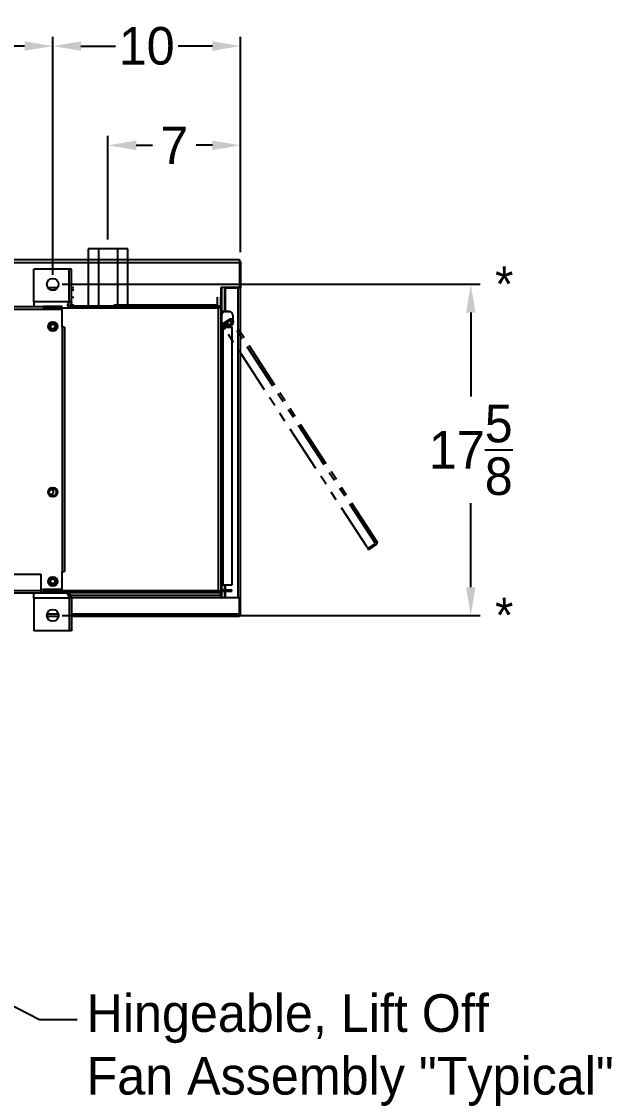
# Model space of a CAD drawing. Header units: inches. Extents: x 547 to 857, y -2 to 194.
# Drawn here: x 687.9 to 719.3, y 95.6 to 152.5 of the extents above; entities that cross this region are included whole.
import ezdxf
from ezdxf import colors
from ezdxf.entities.mleader import LeaderData, LeaderLine
from ezdxf.enums import TextEntityAlignment as Align
from ezdxf.math import Vec2, Vec3

# ---------------------------------------------------------------- set-up
doc = ezdxf.new("R2010")
doc.units = ezdxf.units.IN
doc.header["$MEASUREMENT"] = 0
doc.header["$PDSIZE"] = -1
doc.linetypes.add('PHANTOM', pattern=[0.5, 0.25, -0.05, 0.05, -0.05, 0.05, -0.05])
for name, color, linetype in [('0 Unit', 7, 'Continuous'), ('Hingeable', 7, 'PHANTOM'), ('RH01NO', 7, 'Continuous')]:
    doc.layers.add(name, color=color, linetype=linetype)
doc.dimstyles.new('RAE Solutions', dxfattribs={"dimtxt": 2, "dimasz": 1.5, "dimexe": 0.5, "dimexo": 0.5, "dimgap": 0.5, "dimtad": 0, "dimtih": 1, "dimtoh": 1, "dimdec": 3, "dimrnd": 0.125, "dimzin": 1, "dimdsep": 46, "dimlunit": 5, "dimtxsty": 'Standard', "dimcen": 0.09, "dimadec": 0, "dimazin": 0, "dimtfac": 1, "dimtdec": 3, "dimtofl": 0, "dimtmove": 0, "dimatfit": 3, "dimfxl": 1, "dimtolj": 1, "dimtzin": 1, "dimarcsym": 0})

# ---------------------------------------------------------------- blocks, each defined once
blk = doc.blocks.new('*D204')
at = {"layer": 'Defpoints', "color": 0}
for p in [(699.598, 145.923), (692.54, 140.412), (699.598, 139.748)]:
    blk.add_point(p, dxfattribs=at)
at = {"layer": 'RH01NO', "color": 0, "lineweight": -2}
for p, q in [((692.54, 140.912), (692.54, 146.423)), ((699.598, 140.248), (699.598, 146.423)), ((694.04, 145.923), (694.902, 145.923)), ((698.098, 145.923), (697.235, 145.923))]:
    blk.add_line(p, q, dxfattribs=at)
at = {"layer": 'RH01NO', "color": 0}
for points in [[(694.04, 146.173), (694.04, 145.673), (692.54, 145.923)], [(698.098, 146.173), (698.098, 145.673), (699.598, 145.923)]]:
    blk.add_solid(points, dxfattribs=at)
at = {"layer": 'RH01NO', "color": 0, "insert": (696.069, 145.923), "char_height": 2, "attachment_point": 5}
blk.add_mtext('\\A1;7', dxfattribs=at)
blk = doc.blocks.new('*D197')
at = {"color": 0, "lineweight": -2}
for p, q in [((689.602, 139.029), (689.602, 151.703)), ((699.598, 140.248), (699.598, 151.703)), ((691.102, 151.203), (692.933, 151.203)), ((698.098, 151.203), (696.266, 151.203))]:
    blk.add_line(p, q, dxfattribs=at)
at = {"color": 0}
for points in [[(691.102, 151.453), (691.102, 150.953), (689.602, 151.203)], [(698.098, 151.453), (698.098, 150.953), (699.598, 151.203)]]:
    blk.add_solid(points, dxfattribs=at)
at = {"layer": 'Defpoints', "color": 0}
for p in [(699.598, 151.203), (699.598, 139.748), (689.602, 138.529)]:
    blk.add_point(p, dxfattribs=at)
at = {"color": 0, "insert": (694.6, 151.203), "char_height": 2, "attachment_point": 5}
blk.add_mtext('\\A1;10', dxfattribs=at)
blk = doc.blocks.new('*D198')
at = {"color": 0, "linetype": 'Continuous', "lineweight": -2}
for p, q in [((690.102, 138.529), (712.347, 138.529)), ((711.847, 137.029), (711.847, 132.556)), ((711.847, 122.417), (711.847, 126.889)), ((690.102, 120.917), (712.347, 120.917))]:
    blk.add_line(p, q, dxfattribs=at)
at = {"color": 0, "linetype": 'Continuous'}
for points in [[(711.597, 137.029), (712.097, 137.029), (711.847, 138.529)], [(711.597, 122.417), (712.097, 122.417), (711.847, 120.917)]]:
    blk.add_solid(points, dxfattribs=at)
at = {"layer": 'Defpoints', "color": 0, "linetype": 'Continuous'}
for p in [(689.602, 138.529), (689.602, 120.917), (711.847, 120.917)]:
    blk.add_point(p, dxfattribs=at)
at = {"color": 0, "linetype": 'Continuous', "lineweight": 25, "insert": (711.847, 129.723), "char_height": 2, "attachment_point": 5}
blk.add_mtext('\\A1;17{\\H1x;\\S5/8;}', dxfattribs=at)
blk = doc.blocks.new('*D208')
at = {"layer": '0 Unit', "color": 0, "lineweight": -2}
for p, q in [((659.665, 139.029), (659.665, 151.703)), ((689.602, 139.029), (689.602, 151.703)), ((661.165, 151.203), (672.633, 151.203)), ((688.102, 151.203), (676.633, 151.203))]:
    blk.add_line(p, q, dxfattribs=at)
at = {"layer": '0 Unit', "color": 0}
for points in [[(661.165, 151.453), (661.165, 150.953), (659.665, 151.203)], [(688.102, 151.453), (688.102, 150.953), (689.602, 151.203)]]:
    blk.add_solid(points, dxfattribs=at)
at = {"layer": 'Defpoints', "color": 0}
for p in [(689.602, 151.203), (659.665, 138.529), (689.602, 138.529)]:
    blk.add_point(p, dxfattribs=at)
at = {"layer": '0 Unit', "color": 0, "insert": (674.633, 151.203), "char_height": 2, "attachment_point": 5}
blk.add_mtext('\\A1;30', dxfattribs=at)

msp = doc.modelspace()

# ---------------------------------------------------------------- linework, layer by layer
at = {"linetype": 'Continuous', "lineweight": 25}
for p, q in [((627.4765, 139.853), (690.7275, 139.853)), ((627.4765, 139.696), (690.7275, 139.696)), ((692.8525, 139.853), (699.5475, 139.853)), ((692.8525, 139.853), (699.5475, 139.853)), ((692.8525, 139.853), (699.5475, 139.853)), ((692.8525, 139.696), (699.5475, 139.696)), ((692.8525, 139.696), (699.5475, 139.696)), ((692.8525, 139.696), (699.5475, 139.696)), ((699.5475, 139.853), (699.5475, 139.696)), ((699.5475, 139.853), (699.5475, 139.696)), ((699.5475, 139.853), (699.5475, 139.696)), ((699.5975, 139.7478), (699.5475, 139.7478)), ((699.5975, 139.7478), (699.5475, 139.7478)), ((699.5975, 139.7478), (699.5475, 139.7478)), ((699.5475, 139.696), (699.5475, 138.3555)), ((699.5475, 139.696), (699.5475, 138.3555)), ((699.5475, 139.696), (699.5475, 138.3555)), ((699.5975, 139.7478), (699.5975, 138.3415)), ((699.5975, 139.7478), (699.5975, 138.3415)), ((699.5975, 139.7478), (699.5975, 138.3415)), ((688.602, 137.6055), (688.602, 139.3415)), ((690.465, 139.3415), (688.602, 139.3415)), ((688.602, 137.6055), (688.602, 139.3415)), ((690.465, 139.3415), (688.602, 139.3415)), ((688.602, 137.6055), (688.602, 139.3415)), ((690.465, 139.3415), (688.602, 139.3415)), ((690.465, 137.6055), (690.465, 139.3415)), ((690.465, 137.6055), (690.465, 139.3415)), ((690.465, 137.6055), (690.465, 139.3415)), ((690.602, 139.3415), (690.472, 139.3415)), ((690.472, 137.6055), (690.472, 139.3415)), ((690.602, 139.3415), (690.472, 139.3415)), ((690.472, 137.6055), (690.472, 139.3415)), ((690.602, 139.3415), (690.472, 139.3415)), ((690.472, 137.6055), (690.472, 139.3415)), ((690.602, 137.6055), (690.602, 139.3415)), ((690.602, 137.6055), (690.602, 139.3415)), ((690.602, 137.6055), (690.602, 139.3415)), ((689.3421, 138.3555), (689.862, 138.3555)), ((689.3421, 138.3555), (689.862, 138.3555)), ((689.3421, 138.3555), (689.862, 138.3555)), ((690.465, 138.3555), (690.472, 138.3555)), ((690.465, 138.3555), (690.472, 138.3555)), ((690.465, 138.3555), (690.472, 138.3555)), ((690.602, 138.3555), (690.7275, 138.3555)), ((690.602, 138.3555), (690.7275, 138.3555)), ((690.602, 138.3555), (690.7275, 138.3555)), ((699.5475, 138.3555), (698.5475, 138.3555)), ((698.5475, 138.3555), (698.5475, 138.2445)), ((699.5475, 138.3555), (698.5475, 138.3555)), ((698.5475, 138.3555), (698.5475, 138.2445)), ((699.5475, 138.3555), (698.5475, 138.3555)), ((698.5475, 138.3555), (698.5475, 138.2445)), ((698.6069, 137.081), (698.6069, 138.3555)), ((698.6069, 137.081), (698.6069, 138.3555)), ((698.6069, 137.081), (698.6069, 138.3555)), ((698.7399, 138.3555), (698.7399, 137.081)), ((698.7399, 138.3555), (698.7399, 137.081)), ((698.7399, 138.3555), (698.7399, 137.081)), ((698.785, 137.081), (698.785, 138.3415)), ((698.785, 138.3415), (699.4645, 138.3415)), ((698.785, 137.081), (698.785, 138.3415)), ((698.785, 138.3415), (699.4645, 138.3415)), ((698.785, 137.081), (698.785, 138.3415)), ((698.785, 138.3415), (699.4645, 138.3415)), ((699.3569, 138.3555), (699.3569, 138.3415)), ((699.3569, 138.3555), (699.3569, 138.3415)), ((699.3569, 138.3555), (699.3569, 138.3415)), ((699.4645, 121.8728), (699.4645, 138.3415)), ((699.5975, 138.3415), (699.4645, 138.3415)), ((699.4645, 121.8728), (699.4645, 138.3415)), ((699.5975, 138.3415), (699.4645, 138.3415)), ((699.4645, 121.8728), (699.4645, 138.3415)), ((699.5975, 138.3415), (699.4645, 138.3415)), ((699.4899, 138.3555), (699.4899, 138.3415)), ((699.4899, 138.3555), (699.4899, 138.3415)), ((699.4899, 138.3555), (699.4899, 138.3415)), ((699.4975, 138.3415), (699.4975, 138.3555)), ((699.4975, 138.3415), (699.4975, 138.3555)), ((699.4975, 138.3415), (699.4975, 138.3555)), ((699.5475, 138.3415), (699.5475, 138.3555)), ((699.5475, 138.3415), (699.5475, 138.3555)), ((699.5475, 138.3415), (699.5475, 138.3555)), ((699.5975, 121.8728), (699.5975, 138.3415)), ((699.5975, 121.8728), (699.5975, 138.3415)), ((699.5975, 121.8728), (699.5975, 138.3415)), ((689.4727, 138.2445), (689.7314, 138.2445)), ((689.4727, 138.2445), (689.7314, 138.2445)), ((689.4727, 138.2445), (689.7314, 138.2445)), ((690.465, 138.2445), (690.472, 138.2445)), ((690.465, 138.2445), (690.472, 138.2445)), ((690.465, 138.2445), (690.472, 138.2445)), ((690.465, 137.8486), (690.472, 137.8486)), ((690.465, 137.8486), (690.472, 137.8486)), ((690.465, 137.8486), (690.472, 137.8486)), ((690.602, 138.2445), (690.7275, 138.2445)), ((690.602, 138.2445), (690.7275, 138.2445)), ((690.602, 138.2445), (690.7275, 138.2445)), ((690.602, 137.8486), (690.7275, 137.8486)), ((690.602, 137.8486), (690.7275, 137.8486)), ((690.602, 137.8486), (690.7275, 137.8486)), ((698.365, 137.412), (698.365, 137.8486)), ((698.365, 137.412), (698.365, 137.8486)), ((698.365, 137.412), (698.365, 137.8486)), ((698.5239, 137.8486), (698.5239, 137.3282)), ((698.5239, 137.8486), (698.5239, 137.3282)), ((698.5239, 137.8486), (698.5239, 137.3282)), ((698.5475, 138.2445), (698.5475, 137.8486)), ((698.5475, 138.2445), (698.5475, 137.8486)), ((698.5475, 138.2445), (698.5475, 137.8486)), ((629.102, 137.3415), (689.102, 137.3415)), ((629.102, 137.2085), (689.102, 137.2085)), ((690.465, 137.6055), (688.602, 137.6055)), ((688.602, 137.6055), (688.602, 137.3415)), ((690.465, 137.6055), (688.602, 137.6055)), ((688.602, 137.6055), (688.602, 137.3415)), ((690.465, 137.6055), (688.602, 137.6055)), ((688.602, 137.6055), (688.602, 137.3415)), ((690.092, 137.3415), (689.102, 137.3415)), ((689.102, 137.3415), (689.102, 137.2085)), ((690.092, 137.3415), (689.102, 137.3415)), ((689.102, 137.3415), (689.102, 137.2085)), ((690.092, 137.3415), (689.102, 137.3415)), ((689.102, 137.3415), (689.102, 137.2085)), ((689.102, 137.2085), (690.092, 137.2085)), ((689.102, 137.2085), (690.092, 137.2085)), ((689.102, 137.2085), (690.092, 137.2085)), ((689.248, 137.279), (689.248, 137.329)), ((690.092, 137.329), (689.248, 137.329)), ((689.248, 137.279), (689.248, 137.329)), ((690.092, 137.329), (689.248, 137.329)), ((689.248, 137.279), (689.248, 137.329)), ((690.092, 137.329), (689.248, 137.329)), ((689.248, 137.279), (689.248, 137.216)), ((689.248, 137.279), (690.092, 137.279)), ((689.248, 137.279), (689.248, 137.216)), ((689.248, 137.279), (690.092, 137.279)), ((689.248, 137.279), (689.248, 137.216)), ((689.248, 137.279), (690.092, 137.279)), ((689.248, 137.216), (690.092, 137.216)), ((689.248, 137.216), (690.092, 137.216)), ((689.248, 137.216), (690.092, 137.216)), ((689.248, 137.2089), (690.092, 137.2089)), ((689.248, 137.2089), (689.248, 137.2085)), ((689.248, 137.2089), (690.092, 137.2089)), ((689.248, 137.2089), (689.248, 137.2085)), ((689.248, 137.2089), (690.092, 137.2089)), ((689.248, 137.2089), (689.248, 137.2085)), ((690.092, 137.2523), (690.092, 137.3787)), ((690.092, 137.2523), (690.092, 137.3787)), ((690.092, 137.2523), (690.092, 137.3787)), ((698.415, 137.2523), (690.092, 137.2523)), ((690.092, 137.2523), (690.092, 136.2523)), ((698.415, 137.2523), (690.092, 137.2523)), ((690.092, 137.2523), (690.092, 136.2523)), ((698.415, 137.2523), (690.092, 137.2523)), ((690.092, 137.2523), (690.092, 136.2523)), ((690.3829, 137.3853), (698.491, 137.3853)), ((690.3829, 137.3853), (698.491, 137.3853)), ((690.3829, 137.3853), (698.491, 137.3853)), ((690.602, 137.6055), (690.472, 137.6055)), ((690.602, 137.6055), (690.472, 137.6055)), ((690.602, 137.6055), (690.472, 137.6055)), ((690.7275, 137.412), (690.5136, 137.412)), ((690.7275, 137.412), (690.5136, 137.412)), ((690.7275, 137.412), (690.5136, 137.412)), ((698.365, 137.412), (692.8525, 137.412)), ((698.365, 137.412), (692.8525, 137.412)), ((698.365, 137.412), (692.8525, 137.412)), ((698.365, 137.3853), (698.365, 137.412)), ((698.365, 137.3853), (698.365, 137.412)), ((698.365, 137.3853), (698.365, 137.412)), ((698.415, 122.2433), (698.415, 137.2523)), ((698.415, 122.2433), (698.415, 137.2523)), ((698.415, 122.2433), (698.415, 137.2523)), ((698.491, 137.3853), (698.491, 137.3353)), ((698.491, 137.3853), (698.491, 137.3353)), ((698.491, 137.3853), (698.491, 137.3353)), ((698.548, 137.3282), (698.498, 137.3282)), ((698.548, 137.3282), (698.498, 137.3282)), ((698.548, 137.3282), (698.498, 137.3282)), ((698.548, 137.3282), (698.548, 122.1673)), ((698.548, 137.3282), (698.548, 122.1673)), ((698.548, 137.3282), (698.548, 122.1673)), ((698.998, 137.081), (698.548, 137.081)), ((698.998, 137.081), (698.548, 137.081)), ((698.998, 137.081), (698.548, 137.081)), ((698.592, 136.393), (698.592, 136.893)), ((698.592, 136.393), (698.592, 136.893)), ((698.592, 136.393), (698.592, 136.893)), ((698.7795, 137.0805), (698.9985, 137.0805)), ((698.7795, 137.0805), (698.9985, 137.0805)), ((698.7795, 137.0805), (698.9985, 137.0805)), ((698.998, 137.081), (699.0232, 137.0793)), ((698.998, 137.081), (699.0232, 137.0793)), ((698.998, 137.081), (699.0232, 137.0793)), ((699.186, 136.893), (699.186, 136.393)), ((699.186, 136.893), (699.186, 136.393)), ((699.186, 136.893), (699.186, 136.393)), ((690.225, 136.2523), (690.092, 136.2523)), ((690.225, 136.2523), (690.092, 136.2523)), ((690.225, 136.2523), (690.092, 136.2523)), ((690.102, 136.2523), (690.102, 123.2433)), ((690.102, 136.2523), (690.102, 123.2433)), ((690.102, 136.2523), (690.102, 123.2433)), ((690.1025, 136.2523), (690.1025, 123.2433)), ((690.1025, 136.2523), (690.1025, 123.2433)), ((690.1025, 136.2523), (690.1025, 123.2433)), ((690.225, 136.2523), (690.225, 123.2433)), ((690.225, 136.2523), (690.225, 123.2433)), ((690.225, 136.2523), (690.225, 123.2433)), ((698.548, 136.487), (698.592, 136.487)), ((698.548, 136.487), (698.592, 136.487)), ((698.548, 136.487), (698.592, 136.487)), ((698.548, 136.482), (698.592, 136.482)), ((698.548, 136.482), (698.592, 136.482)), ((698.548, 136.482), (698.592, 136.482)), ((698.548, 136.247), (698.66, 136.247)), ((698.548, 136.247), (698.66, 136.247)), ((698.548, 136.247), (698.66, 136.247)), ((698.66, 136.393), (698.592, 136.393)), ((698.592, 136.388), (698.592, 136.393)), ((698.66, 136.393), (698.592, 136.393)), ((698.592, 136.388), (698.592, 136.393)), ((698.66, 136.393), (698.592, 136.393)), ((698.592, 136.388), (698.592, 136.393)), ((698.6222, 136.388), (698.592, 136.388)), ((698.6222, 136.388), (698.592, 136.388)), ((698.6222, 136.388), (698.592, 136.388)), ((698.6069, 136.383), (698.6069, 136.388)), ((698.6069, 136.383), (698.6069, 136.388)), ((698.6069, 136.383), (698.6069, 136.388)), ((698.6069, 136.247), (698.6069, 136.3108)), ((698.6069, 136.247), (698.6069, 136.3108)), ((698.6069, 136.247), (698.6069, 136.3108)), ((698.66, 136.393), (698.66, 136.33)), ((699.139, 136.393), (698.66, 136.393)), ((698.66, 136.393), (698.66, 136.33)), ((699.139, 136.393), (698.66, 136.393)), ((698.66, 136.393), (698.66, 136.33)), ((699.139, 136.393), (698.66, 136.393)), ((699.139, 136.33), (698.66, 136.33)), ((699.139, 136.33), (698.66, 136.33)), ((699.139, 136.33), (698.66, 136.33)), ((698.66, 136.247), (698.66, 122.518)), ((698.66, 136.247), (699.139, 136.247)), ((698.66, 136.247), (698.66, 122.518)), ((698.66, 136.247), (699.139, 136.247)), ((698.66, 136.247), (698.66, 122.518)), ((698.66, 136.247), (699.139, 136.247)), ((698.7399, 136.33), (698.7399, 136.247)), ((698.7399, 136.33), (698.7399, 136.247)), ((698.7399, 136.33), (698.7399, 136.247)), ((698.785, 136.247), (698.785, 136.33)), ((698.785, 136.247), (698.785, 136.33)), ((698.785, 136.247), (698.785, 136.33)), ((699.139, 136.33), (699.139, 136.393)), ((699.186, 136.393), (699.139, 136.393)), ((699.139, 136.33), (699.139, 136.393)), ((699.186, 136.393), (699.139, 136.393)), ((699.139, 136.33), (699.139, 136.393)), ((699.186, 136.393), (699.139, 136.393)), ((699.186, 136.388), (699.139, 136.388)), ((699.186, 136.388), (699.139, 136.388)), ((699.186, 136.388), (699.139, 136.388)), ((699.139, 136.247), (699.139, 122.518)), ((699.139, 136.247), (699.139, 122.518)), ((699.139, 136.247), (699.139, 122.518)), ((699.186, 136.393), (699.186, 136.388)), ((699.186, 136.393), (699.186, 136.388)), ((699.186, 136.393), (699.186, 136.388)), ((629.235, 123.104), (688.969, 123.104)), ((688.969, 123.104), (688.969, 122.237)), ((688.969, 123.104), (688.969, 122.237)), ((688.969, 123.104), (688.969, 122.237)), ((690.092, 123.2433), (690.092, 122.2433)), ((690.092, 123.2433), (690.225, 123.2433)), ((690.092, 123.2433), (690.092, 122.2433)), ((690.092, 123.2433), (690.225, 123.2433)), ((690.092, 123.2433), (690.092, 122.2433)), ((690.092, 123.2433), (690.225, 123.2433)), ((698.66, 122.518), (698.548, 122.518)), ((698.66, 122.518), (698.548, 122.518)), ((698.66, 122.518), (698.548, 122.518)), ((698.577, 122.518), (698.577, 122.268)), ((698.577, 122.518), (698.577, 122.268)), ((698.577, 122.518), (698.577, 122.268)), ((698.6069, 122.2872), (698.6069, 122.518)), ((698.6069, 122.2872), (698.6069, 122.518)), ((698.6069, 122.2872), (698.6069, 122.518)), ((699.139, 122.518), (698.66, 122.518)), ((699.139, 122.518), (698.66, 122.518)), ((699.139, 122.518), (698.66, 122.518)), ((698.7399, 122.518), (698.7399, 122.268)), ((698.7399, 122.518), (698.7399, 122.268)), ((698.7399, 122.518), (698.7399, 122.268)), ((698.785, 122.268), (698.785, 122.518)), ((698.785, 122.268), (698.785, 122.518)), ((698.785, 122.268), (698.785, 122.518)), ((629.235, 122.237), (688.969, 122.237)), ((688.969, 122.104), (629.235, 122.104)), ((688.5555, 122.104), (688.602, 122.0949)), ((688.5555, 122.104), (688.602, 122.0949)), ((688.5555, 122.104), (688.602, 122.0949)), ((688.602, 121.84), (688.602, 122.104)), ((688.602, 121.84), (688.602, 122.104)), ((688.602, 121.84), (688.602, 122.104)), ((688.602, 121.84), (688.602, 120.104)), ((690.465, 121.84), (688.602, 121.84)), ((688.602, 121.84), (688.602, 120.104)), ((690.465, 121.84), (688.602, 121.84)), ((688.602, 121.84), (688.602, 120.104)), ((690.465, 121.84), (688.602, 121.84)), ((688.969, 122.287), (689.102, 122.287)), ((688.969, 122.287), (689.102, 122.287)), ((688.969, 122.287), (689.102, 122.287)), ((688.969, 122.237), (688.969, 122.104)), ((688.969, 122.237), (688.969, 122.104)), ((688.969, 122.237), (688.969, 122.104)), ((688.969, 122.154), (689.102, 122.154)), ((688.969, 122.154), (689.102, 122.154)), ((688.969, 122.154), (689.102, 122.154)), ((690.338, 122.104), (688.969, 122.104)), ((690.338, 122.104), (688.969, 122.104)), ((690.338, 122.104), (688.969, 122.104)), ((690.092, 122.287), (689.102, 122.287)), ((689.102, 122.287), (689.102, 122.154)), ((690.092, 122.287), (689.102, 122.287)), ((689.102, 122.287), (689.102, 122.154)), ((690.092, 122.287), (689.102, 122.287)), ((689.102, 122.287), (689.102, 122.154)), ((689.248, 122.169), (689.102, 122.169)), ((689.248, 122.169), (689.102, 122.169)), ((689.248, 122.169), (689.102, 122.169)), ((689.248, 122.287), (689.248, 122.2866)), ((689.248, 122.287), (689.248, 122.2866)), ((689.248, 122.287), (689.248, 122.2866)), ((689.248, 122.2866), (690.092, 122.2866)), ((689.248, 122.2866), (690.092, 122.2866)), ((689.248, 122.2866), (690.092, 122.2866)), ((689.248, 122.2165), (689.248, 122.2795)), ((689.248, 122.2795), (690.092, 122.2795)), ((689.248, 122.2165), (689.248, 122.2795)), ((689.248, 122.2795), (690.092, 122.2795)), ((689.248, 122.2165), (689.248, 122.2795)), ((689.248, 122.2795), (690.092, 122.2795)), ((689.248, 122.2165), (689.248, 122.1665)), ((689.248, 122.2165), (690.092, 122.2165)), ((689.248, 122.2165), (689.248, 122.1665)), ((689.248, 122.2165), (690.092, 122.2165)), ((689.248, 122.2165), (689.248, 122.1665)), ((689.248, 122.2165), (690.092, 122.2165)), ((689.248, 122.1665), (690.092, 122.1665)), ((689.248, 122.1665), (690.092, 122.1665)), ((689.248, 122.1665), (690.092, 122.1665)), ((689.9555, 122.2866), (689.9555, 122.2795)), ((689.9555, 122.2866), (689.9555, 122.2795)), ((689.9555, 122.2866), (689.9555, 122.2795)), ((690.092, 122.2433), (698.415, 122.2433)), ((690.092, 122.1103), (690.092, 122.2433)), ((690.092, 122.2433), (698.415, 122.2433)), ((690.092, 122.1103), (690.092, 122.2433)), ((690.092, 122.2433), (698.415, 122.2433)), ((690.092, 122.1103), (690.092, 122.2433)), ((698.491, 122.1103), (690.092, 122.1103)), ((698.491, 122.1103), (690.092, 122.1103)), ((698.491, 122.1103), (690.092, 122.1103)), ((690.4712, 121.846), (690.4631, 121.846)), ((690.4712, 121.846), (690.4631, 121.846)), ((690.4712, 121.846), (690.4631, 121.846)), ((690.465, 121.84), (690.465, 120.104)), ((690.465, 121.84), (690.465, 120.104)), ((690.465, 121.84), (690.465, 120.104)), ((690.602, 121.84), (690.472, 121.84)), ((690.472, 121.84), (690.472, 120.104)), ((690.602, 121.84), (690.472, 121.84)), ((690.472, 121.84), (690.472, 120.104)), ((690.602, 121.84), (690.472, 121.84)), ((690.472, 121.84), (690.472, 120.104)), ((698.5475, 121.979), (690.5599, 121.979)), ((698.5475, 121.979), (690.5599, 121.979)), ((698.5475, 121.979), (690.5599, 121.979)), ((698.5475, 121.846), (690.6011, 121.846)), ((698.5475, 121.846), (690.6011, 121.846)), ((698.5475, 121.846), (690.6011, 121.846)), ((690.602, 121.84), (690.602, 120.104)), ((690.602, 121.84), (690.602, 120.104)), ((690.602, 121.84), (690.602, 120.104)), ((698.491, 122.1103), (698.491, 122.1603)), ((698.491, 122.1103), (698.491, 122.1603)), ((698.491, 122.1103), (698.491, 122.1603)), ((698.548, 122.1673), (698.498, 122.1673)), ((698.548, 122.1673), (698.498, 122.1673)), ((698.548, 122.1673), (698.498, 122.1673)), ((698.5239, 122.1673), (698.5239, 121.979)), ((698.5239, 122.1673), (698.5239, 121.979)), ((698.5239, 122.1673), (698.5239, 121.979)), ((698.5475, 121.979), (698.5475, 121.846)), ((698.5475, 121.979), (698.5475, 121.846)), ((698.5475, 121.979), (698.5475, 121.846)), ((699.5475, 121.846), (698.5475, 121.846)), ((699.5475, 121.846), (698.5475, 121.846)), ((699.5475, 121.846), (698.5475, 121.846)), ((698.548, 122.268), (698.577, 122.268)), ((698.548, 122.268), (698.577, 122.268)), ((698.548, 122.268), (698.577, 122.268)), ((698.6069, 121.846), (698.6069, 122.215)), ((698.6069, 121.846), (698.6069, 122.215)), ((698.6069, 121.846), (698.6069, 122.215)), ((698.66, 122.268), (698.66, 122.205)), ((698.66, 122.268), (699.139, 122.268)), ((698.66, 122.268), (698.66, 122.205)), ((698.66, 122.268), (699.139, 122.268)), ((698.66, 122.268), (698.66, 122.205)), ((698.66, 122.268), (699.139, 122.268)), ((698.66, 122.205), (699.139, 122.205)), ((698.66, 122.205), (699.139, 122.205)), ((698.66, 122.205), (699.139, 122.205)), ((698.7399, 122.205), (698.7399, 121.846)), ((698.7399, 122.205), (698.7399, 121.846)), ((698.7399, 122.205), (698.7399, 121.846)), ((698.785, 121.8728), (698.785, 122.205)), ((698.785, 121.8728), (698.785, 122.205)), ((698.785, 121.8728), (698.785, 122.205)), ((698.785, 121.8728), (699.4645, 121.8728)), ((698.785, 121.8728), (699.4645, 121.8728)), ((698.785, 121.8728), (699.4645, 121.8728)), ((699.139, 122.205), (699.139, 122.268)), ((699.139, 122.205), (699.139, 122.268)), ((699.139, 122.205), (699.139, 122.268)), ((699.3569, 121.8728), (699.3569, 121.846)), ((699.3569, 121.8728), (699.3569, 121.846)), ((699.3569, 121.8728), (699.3569, 121.846)), ((699.4645, 121.8728), (699.5975, 121.8728)), ((699.4645, 121.8728), (699.5975, 121.8728)), ((699.4645, 121.8728), (699.5975, 121.8728)), ((699.4899, 121.8728), (699.4899, 121.846)), ((699.4899, 121.8728), (699.4899, 121.846)), ((699.4899, 121.8728), (699.4899, 121.846)), ((699.4975, 121.846), (699.4975, 121.8728)), ((699.4975, 121.846), (699.4975, 121.8728)), ((699.4975, 121.846), (699.4975, 121.8728)), ((699.5475, 120.9353), (699.5475, 121.8728)), ((699.5475, 120.9353), (699.5475, 121.8728)), ((699.5475, 120.9353), (699.5475, 121.8728)), ((699.5975, 120.9353), (699.5975, 121.8728)), ((699.5975, 120.9353), (699.5975, 121.8728)), ((699.5975, 120.9353), (699.5975, 121.8728)), ((689.9082, 120.854), (689.2959, 120.854)), ((689.9082, 120.854), (689.2959, 120.854)), ((689.9082, 120.854), (689.2959, 120.854)), ((689.9065, 120.987), (689.2976, 120.987)), ((689.9065, 120.987), (689.2976, 120.987)), ((689.9065, 120.987), (689.2976, 120.987)), ((690.472, 120.987), (690.465, 120.987)), ((690.472, 120.987), (690.465, 120.987)), ((690.472, 120.987), (690.465, 120.987)), ((690.472, 120.854), (690.465, 120.854)), ((690.472, 120.854), (690.465, 120.854)), ((690.472, 120.854), (690.465, 120.854)), ((699.5475, 120.987), (690.602, 120.987)), ((699.5475, 120.987), (690.602, 120.987)), ((699.5475, 120.987), (690.602, 120.987)), ((699.5475, 120.854), (690.602, 120.854)), ((699.5475, 120.854), (690.602, 120.854)), ((699.5475, 120.854), (690.602, 120.854)), ((699.5475, 120.9353), (699.5975, 120.9353)), ((699.5475, 120.854), (699.5475, 120.9353)), ((699.5475, 120.9353), (699.5975, 120.9353)), ((699.5475, 120.854), (699.5475, 120.9353)), ((699.5475, 120.9353), (699.5975, 120.9353)), ((699.5475, 120.854), (699.5475, 120.9353)), ((690.465, 120.104), (688.602, 120.104)), ((690.465, 120.104), (688.602, 120.104)), ((690.465, 120.104), (688.602, 120.104)), ((690.602, 120.104), (690.472, 120.104)), ((690.602, 120.104), (690.472, 120.104)), ((690.602, 120.104), (690.472, 120.104))]:
    msp.add_line(p, q, dxfattribs=at)
at = {"linetype": 'Continuous', "lineweight": 25, "flags": 128}
for points in [[(698.415, 137.2523), (698.415, 137.2523)], [(698.415, 137.2523), (698.415, 137.2523)], [(698.415, 137.2523), (698.415, 137.2523)], [(698.415, 122.2433), (698.415, 122.2433)], [(698.415, 122.2433), (698.415, 122.2433)], [(698.415, 122.2433), (698.415, 122.2433)]]:
    msp.add_lwpolyline(points, dxfattribs=at)
at = {"linetype": 'Continuous', "lineweight": 25}
for centre, radius in [((689.602, 138.529), 0.3125), ((689.602, 138.529), 0.3125), ((689.602, 138.529), 0.3125), ((689.602, 136.279), 0.25), ((689.602, 136.279), 0.25), ((689.602, 136.279), 0.1875), ((689.602, 136.279), 0.1875), ((689.602, 136.279), 0.125), ((689.602, 136.279), 0.125), ((689.602, 127.4665), 0.25), ((689.602, 127.4665), 0.25), ((689.602, 127.4665), 0.1875), ((689.602, 127.4665), 0.1875), ((689.602, 122.7165), 0.25), ((689.602, 122.7165), 0.25), ((689.602, 122.7165), 0.25), ((689.602, 122.7165), 0.25), ((689.602, 122.7165), 0.25), ((689.602, 122.7165), 0.25), ((689.602, 122.7165), 0.1875), ((689.602, 122.7165), 0.1875), ((689.602, 122.7165), 0.1875), ((689.602, 122.7165), 0.1875), ((689.602, 122.7165), 0.1875), ((689.602, 122.7165), 0.1875), ((689.601, 122.7315), 0.125), ((689.601, 122.7315), 0.125), ((689.601, 122.7315), 0.125), ((689.601, 122.7315), 0.125), ((689.602, 122.7315), 0.125), ((689.602, 122.7315), 0.125), ((689.602, 120.9165), 0.3125), ((689.602, 120.9165), 0.3125), ((689.602, 120.9165), 0.3125)]:
    msp.add_circle(centre, radius, dxfattribs=at)
for centre, radius, start, end in [((698.7795, 136.893), 0.1875, 90, 180), ((698.7795, 136.893), 0.1875, 90, 180), ((698.7795, 136.893), 0.1875, 90, 180), ((698.9985, 136.893), 0.1875, 0, 90), ((698.9985, 136.893), 0.1875, 0, 90), ((698.9985, 136.893), 0.1875, 0, 90), ((689.602, 136.294), 0.125, 183.43981, 356.56019), ((689.602, 136.294), 0.125, 183.43981, 356.56019), ((698.66, 136.247), 0.146, 90, 140.09626), ((698.66, 136.247), 0.146, 90, 140.09626), ((698.66, 136.247), 0.146, 90, 140.09626), ((698.66, 136.247), 0.083, 90, 180), ((698.66, 136.247), 0.083, 90, 180), ((698.66, 136.247), 0.083, 90, 180), ((699.035, 136.3415), 0.0995, 186.63696, 251.75908), ((699.035, 136.3415), 0.0995, 186.63696, 251.75908), ((699.035, 136.3415), 0.0995, 186.63696, 251.75908), ((699.035, 136.3415), 0.0995, 288.24092, 353.36304), ((699.035, 136.3415), 0.0995, 288.24092, 353.36304), ((699.035, 136.3415), 0.0995, 288.24092, 353.36304), ((689.5082, 127.482), 0.125, 234.4204, 106.81441), ((689.5082, 127.482), 0.125, 234.4204, 106.81441), ((688.969, 122.237), 0.133, 270, 321.38676), ((688.969, 122.237), 0.133, 270, 321.38676), ((688.969, 122.237), 0.133, 270, 321.38676), ((698.66, 122.351), 0.146, 219.90374, 270), ((698.66, 122.351), 0.146, 219.90374, 270), ((698.66, 122.351), 0.146, 219.90374, 270), ((698.66, 122.351), 0.083, 180, 270), ((698.66, 122.351), 0.083, 180, 270), ((698.66, 122.351), 0.083, 180, 270)]:
    msp.add_arc(centre, radius, start, end, dxfattribs=at)
for points, knots in [([(689.248, 137.279), (689.2355, 137.2781), (689.2116, 137.2763), (689.1798, 137.2634), (689.1548, 137.2464), (689.1357, 137.2281), (689.1281, 137.2147), (689.1247, 137.2085)], [0, 0, 0, 0, 0.2442355, 0.4660035, 0.6664193, 0.846925, 1, 1, 1, 1]), ([(689.248, 137.279), (689.2355, 137.2781), (689.2116, 137.2763), (689.1798, 137.2634), (689.1548, 137.2464), (689.1357, 137.2281), (689.1281, 137.2147), (689.1247, 137.2085)], [0, 0, 0, 0, 0.2442355, 0.4660035, 0.6664193, 0.846925, 1, 1, 1, 1]), ([(689.248, 137.279), (689.2355, 137.2781), (689.2116, 137.2763), (689.1798, 137.2634), (689.1548, 137.2464), (689.1357, 137.2281), (689.1281, 137.2147), (689.1247, 137.2085)], [0, 0, 0, 0, 0.2442355, 0.4660035, 0.6664193, 0.846925, 1, 1, 1, 1]), ([(689.248, 137.216), (689.2408, 137.2156), (689.2291, 137.2149), (689.2187, 137.2103), (689.2147, 137.2085)], [0, 0, 0, 0, 0.6134219, 1, 1, 1, 1]), ([(689.248, 137.216), (689.2408, 137.2156), (689.2291, 137.2149), (689.2187, 137.2103), (689.2147, 137.2085)], [0, 0, 0, 0, 0.6134219, 1, 1, 1, 1]), ([(689.248, 137.216), (689.2408, 137.2156), (689.2291, 137.2149), (689.2187, 137.2103), (689.2147, 137.2085)], [0, 0, 0, 0, 0.6134219, 1, 1, 1, 1]), ([(689.2327, 137.2085), (689.2333, 137.2086), (689.2383, 137.2092), (689.2435, 137.209), (689.248, 137.2089)], [0, 0, 0, 0, 0.1332479, 1, 1, 1, 1]), ([(689.2327, 137.2085), (689.2333, 137.2086), (689.2383, 137.2092), (689.2435, 137.209), (689.248, 137.2089)], [0, 0, 0, 0, 0.1332479, 1, 1, 1, 1]), ([(689.2327, 137.2085), (689.2333, 137.2086), (689.2383, 137.2092), (689.2435, 137.209), (689.248, 137.2089)], [0, 0, 0, 0, 0.1332479, 1, 1, 1, 1]), ([(690.3829, 137.3853), (690.3891, 137.3955), (690.4059, 137.4231), (690.4332, 137.5027), (690.4544, 137.5713), (690.465, 137.6055)], [0, 0, 0, 0, 0.2268035, 0.6134037, 1, 1, 1, 1]), ([(690.3829, 137.3853), (690.3891, 137.3955), (690.4059, 137.4231), (690.4332, 137.5027), (690.4544, 137.5713), (690.465, 137.6055)], [0, 0, 0, 0, 0.2268035, 0.6134037, 1, 1, 1, 1]), ([(690.3829, 137.3853), (690.3891, 137.3955), (690.4059, 137.4231), (690.4332, 137.5027), (690.4544, 137.5713), (690.465, 137.6055)], [0, 0, 0, 0, 0.2268035, 0.6134037, 1, 1, 1, 1]), ([(690.472, 137.6055), (690.4709, 137.5928), (690.4687, 137.5675), (690.4548, 137.5365), (690.4423, 137.5226), (690.4371, 137.5167)], [0, 0, 0, 0, 0.3672053, 0.7336714, 1, 1, 1, 1]), ([(690.472, 137.6055), (690.4709, 137.5928), (690.4687, 137.5675), (690.4548, 137.5365), (690.4423, 137.5226), (690.4371, 137.5167)], [0, 0, 0, 0, 0.3672053, 0.7336714, 1, 1, 1, 1]), ([(690.472, 137.6055), (690.4709, 137.5928), (690.4687, 137.5675), (690.4548, 137.5365), (690.4423, 137.5226), (690.4371, 137.5167)], [0, 0, 0, 0, 0.3672053, 0.7336714, 1, 1, 1, 1]), ([(690.602, 137.6055), (690.5995, 137.5775), (690.5944, 137.5216), (690.5538, 137.4484), (690.5133, 137.4017), (690.4848, 137.3878), (690.4797, 137.3853)], [0, 0, 0, 0, 0.3077552, 0.6156747, 0.930549, 1, 1, 1, 1]), ([(690.602, 137.6055), (690.5995, 137.5775), (690.5944, 137.5216), (690.5538, 137.4484), (690.5133, 137.4017), (690.4848, 137.3878), (690.4797, 137.3853)], [0, 0, 0, 0, 0.3077552, 0.6156747, 0.930549, 1, 1, 1, 1]), ([(690.602, 137.6055), (690.5995, 137.5775), (690.5944, 137.5216), (690.5538, 137.4484), (690.5133, 137.4017), (690.4848, 137.3878), (690.4797, 137.3853)], [0, 0, 0, 0, 0.3077552, 0.6156747, 0.930549, 1, 1, 1, 1]), ([(698.491, 137.3853), (698.4905, 137.3845), (698.4895, 137.3831), (698.4847, 137.3723), (698.4773, 137.357), (698.4653, 137.3346), (698.4442, 137.3003), (698.4258, 137.27), (698.415, 137.2523)], [0, 0, 0, 0, 0.139858, 0.2740272, 0.4037402, 0.5303433, 0.725176, 1, 1, 1, 1]), ([(698.491, 137.3853), (698.4905, 137.3845), (698.4895, 137.3831), (698.4847, 137.3723), (698.4773, 137.357), (698.4653, 137.3346), (698.4442, 137.3003), (698.4258, 137.27), (698.415, 137.2523)], [0, 0, 0, 0, 0.139858, 0.2740272, 0.4037402, 0.5303433, 0.725176, 1, 1, 1, 1]), ([(698.491, 137.3853), (698.4905, 137.3845), (698.4895, 137.3831), (698.4847, 137.3723), (698.4773, 137.357), (698.4653, 137.3346), (698.4442, 137.3003), (698.4258, 137.27), (698.415, 137.2523)], [0, 0, 0, 0, 0.139858, 0.2740272, 0.4037402, 0.5303433, 0.725176, 1, 1, 1, 1]), ([(698.491, 137.3353), (698.4905, 137.3348), (698.4895, 137.3339), (698.4846, 137.3271), (698.4771, 137.3174), (698.4649, 137.3032), (698.4438, 137.2818), (698.4257, 137.2633), (698.415, 137.2523)], [0, 0, 0, 0, 0.1272869, 0.2513222, 0.3748027, 0.5004386, 0.7039029, 1, 1, 1, 1]), ([(698.491, 137.3353), (698.4905, 137.3348), (698.4895, 137.3339), (698.4846, 137.3271), (698.4771, 137.3174), (698.4649, 137.3032), (698.4438, 137.2818), (698.4257, 137.2633), (698.415, 137.2523)], [0, 0, 0, 0, 0.1272869, 0.2513222, 0.3748027, 0.5004386, 0.7039029, 1, 1, 1, 1]), ([(698.491, 137.3353), (698.4905, 137.3348), (698.4895, 137.3339), (698.4846, 137.3271), (698.4771, 137.3174), (698.4649, 137.3032), (698.4438, 137.2818), (698.4257, 137.2633), (698.415, 137.2523)], [0, 0, 0, 0, 0.1272869, 0.2513222, 0.3748027, 0.5004386, 0.7039029, 1, 1, 1, 1]), ([(698.415, 137.2523), (698.4275, 137.2644), (698.4479, 137.2843), (698.4723, 137.3081), (698.4886, 137.321), (698.4969, 137.3269), (698.4977, 137.3278), (698.498, 137.3282)], [0, 0, 0, 0, 0.3356155, 0.5506399, 0.7242766, 0.8985486, 1, 1, 1, 1]), ([(698.415, 137.2523), (698.4296, 137.2611), (698.4615, 137.2804), (698.5021, 137.3055), (698.5321, 137.3206), (698.5461, 137.3268), (698.5475, 137.3278), (698.548, 137.3282)], [0, 0, 0, 0, 0.22774933, 0.49620642, 0.68920286, 0.88243955, 1, 1, 1, 1]), ([(698.415, 137.2523), (698.4275, 137.2644), (698.4479, 137.2843), (698.4723, 137.3081), (698.4886, 137.321), (698.4969, 137.3269), (698.4977, 137.3278), (698.498, 137.3282)], [0, 0, 0, 0, 0.3356155, 0.5506399, 0.7242766, 0.8985486, 1, 1, 1, 1]), ([(698.415, 137.2523), (698.4296, 137.2611), (698.4615, 137.2804), (698.5021, 137.3055), (698.5321, 137.3206), (698.5461, 137.3268), (698.5475, 137.3278), (698.548, 137.3282)], [0, 0, 0, 0, 0.22774933, 0.49620642, 0.68920286, 0.88243955, 1, 1, 1, 1]), ([(698.415, 137.2523), (698.4275, 137.2644), (698.4479, 137.2843), (698.4723, 137.3081), (698.4886, 137.321), (698.4969, 137.3269), (698.4977, 137.3278), (698.498, 137.3282)], [0, 0, 0, 0, 0.3356155, 0.5506399, 0.7242766, 0.8985486, 1, 1, 1, 1]), ([(698.415, 137.2523), (698.4296, 137.2611), (698.4615, 137.2804), (698.5021, 137.3055), (698.5321, 137.3206), (698.5461, 137.3268), (698.5475, 137.3278), (698.548, 137.3282)], [0, 0, 0, 0, 0.22774933, 0.49620642, 0.68920286, 0.88243955, 1, 1, 1, 1]), ([(688.602, 122.0749), (688.5979, 122.0807), (688.5842, 122.0996), (688.5673, 122.1022), (688.5555, 122.104)], [0, 0, 0, 0, 0.304628, 1, 1, 1, 1]), ([(688.602, 122.0749), (688.5979, 122.0807), (688.5842, 122.0996), (688.5673, 122.1022), (688.5555, 122.104)], [0, 0, 0, 0, 0.304628, 1, 1, 1, 1]), ([(688.602, 122.0749), (688.5979, 122.0807), (688.5842, 122.0996), (688.5673, 122.1022), (688.5555, 122.104)], [0, 0, 0, 0, 0.304628, 1, 1, 1, 1]), ([(689.1248, 122.287), (689.1281, 122.2809), (689.1355, 122.2676), (689.1544, 122.2495), (689.1793, 122.2324), (689.2113, 122.2193), (689.2354, 122.2175), (689.248, 122.2165)], [0, 0, 0, 0, 0.150281, 0.3292182, 0.5295683, 0.7527899, 1, 1, 1, 1]), ([(689.1248, 122.287), (689.1281, 122.2809), (689.1355, 122.2676), (689.1544, 122.2495), (689.1793, 122.2324), (689.2113, 122.2193), (689.2354, 122.2175), (689.248, 122.2165)], [0, 0, 0, 0, 0.150281, 0.3292182, 0.5295683, 0.7527899, 1, 1, 1, 1]), ([(689.1248, 122.287), (689.1281, 122.2809), (689.1355, 122.2676), (689.1544, 122.2495), (689.1793, 122.2324), (689.2113, 122.2193), (689.2354, 122.2175), (689.248, 122.2165)], [0, 0, 0, 0, 0.150281, 0.3292182, 0.5295683, 0.7527899, 1, 1, 1, 1]), ([(689.2148, 122.287), (689.2187, 122.2852), (689.229, 122.2806), (689.2407, 122.2799), (689.248, 122.2795)], [0, 0, 0, 0, 0.37835089, 1, 1, 1, 1]), ([(689.2148, 122.287), (689.2187, 122.2852), (689.229, 122.2806), (689.2407, 122.2799), (689.248, 122.2795)], [0, 0, 0, 0, 0.37835089, 1, 1, 1, 1]), ([(689.2148, 122.287), (689.2187, 122.2852), (689.229, 122.2806), (689.2407, 122.2799), (689.248, 122.2795)], [0, 0, 0, 0, 0.37835089, 1, 1, 1, 1]), ([(690.338, 122.104), (690.3486, 122.1), (690.3698, 122.0921), (690.4015, 122.0311), (690.4332, 121.9438), (690.4544, 121.8746), (690.465, 121.84)], [0, 0, 0, 0, 0.2499999, 0.4999986, 0.7500026, 1, 1, 1, 1]), ([(690.602, 121.84), (690.5995, 121.8679), (690.5943, 121.9236), (690.5543, 121.9984), (690.4958, 122.0568), (690.4216, 122.0963), (690.3663, 122.1014), (690.338, 122.104)], [0, 0, 0, 0, 0.1907789, 0.3816597, 0.5768534, 0.7838764, 1, 1, 1, 1]), ([(690.338, 122.104), (690.3486, 122.1), (690.3698, 122.0921), (690.4015, 122.0311), (690.4332, 121.9438), (690.4544, 121.8746), (690.465, 121.84)], [0, 0, 0, 0, 0.2499999, 0.4999986, 0.7500026, 1, 1, 1, 1]), ([(690.602, 121.84), (690.5995, 121.8679), (690.5943, 121.9236), (690.5543, 121.9984), (690.4958, 122.0568), (690.4216, 122.0963), (690.3663, 122.1014), (690.338, 122.104)], [0, 0, 0, 0, 0.1907789, 0.3816597, 0.5768534, 0.7838764, 1, 1, 1, 1]), ([(690.338, 122.104), (690.3486, 122.1), (690.3698, 122.0921), (690.4015, 122.0311), (690.4332, 121.9438), (690.4544, 121.8746), (690.465, 121.84)], [0, 0, 0, 0, 0.2499999, 0.4999986, 0.7500026, 1, 1, 1, 1]), ([(690.602, 121.84), (690.5995, 121.8679), (690.5943, 121.9236), (690.5543, 121.9984), (690.4958, 122.0568), (690.4216, 122.0963), (690.3663, 122.1014), (690.338, 122.104)], [0, 0, 0, 0, 0.1907789, 0.3816597, 0.5768534, 0.7838764, 1, 1, 1, 1]), ([(690.472, 121.84), (690.4709, 121.8527), (690.4687, 121.878), (690.4548, 121.909), (690.4423, 121.923), (690.4371, 121.9289)], [0, 0, 0, 0, 0.3672045, 0.73367, 1, 1, 1, 1]), ([(690.472, 121.84), (690.4709, 121.8527), (690.4687, 121.878), (690.4548, 121.909), (690.4423, 121.923), (690.4371, 121.9289)], [0, 0, 0, 0, 0.3672045, 0.73367, 1, 1, 1, 1]), ([(690.472, 121.84), (690.4709, 121.8527), (690.4687, 121.878), (690.4548, 121.909), (690.4423, 121.923), (690.4371, 121.9289)], [0, 0, 0, 0, 0.3672045, 0.73367, 1, 1, 1, 1]), ([(698.548, 122.1673), (698.5471, 122.1684), (698.5454, 122.1704), (698.5332, 122.1757), (698.5178, 122.1824), (698.4966, 122.1933), (698.4637, 122.2142), (698.4334, 122.2323), (698.415, 122.2433)], [0, 0, 0, 0, 0.15709085, 0.29742919, 0.42172758, 0.53098073, 0.71670474, 1, 1, 1, 1]), ([(698.415, 122.2433), (698.4272, 122.2308), (698.447, 122.2104), (698.4709, 122.186), (698.4838, 122.1697), (698.4897, 122.1614), (698.4906, 122.1606), (698.491, 122.1603)], [0, 0, 0, 0, 0.3356196, 0.5506443, 0.7242703, 0.8985503, 1, 1, 1, 1]), ([(698.415, 122.2433), (698.4239, 122.2287), (698.4432, 122.1968), (698.4683, 122.1562), (698.4834, 122.1262), (698.4896, 122.1122), (698.4906, 122.1108), (698.491, 122.1103)], [0, 0, 0, 0, 0.2277485, 0.4962014, 0.6892053, 0.8824399, 1, 1, 1, 1]), ([(698.498, 122.1673), (698.4975, 122.1684), (698.4964, 122.1705), (698.4887, 122.1758), (698.4789, 122.1826), (698.4655, 122.1937), (698.4451, 122.2146), (698.4264, 122.2324), (698.415, 122.2433)], [0, 0, 0, 0, 0.1438769, 0.2741147, 0.3922836, 0.5004717, 0.6949563, 1, 1, 1, 1]), ([(698.548, 122.1673), (698.5471, 122.1684), (698.5454, 122.1704), (698.5332, 122.1757), (698.5178, 122.1824), (698.4966, 122.1933), (698.4637, 122.2142), (698.4334, 122.2323), (698.415, 122.2433)], [0, 0, 0, 0, 0.15709085, 0.29742919, 0.42172758, 0.53098073, 0.71670474, 1, 1, 1, 1]), ([(698.415, 122.2433), (698.4272, 122.2308), (698.447, 122.2104), (698.4709, 122.186), (698.4838, 122.1697), (698.4897, 122.1614), (698.4906, 122.1606), (698.491, 122.1603)], [0, 0, 0, 0, 0.3356196, 0.5506443, 0.7242703, 0.8985503, 1, 1, 1, 1]), ([(698.415, 122.2433), (698.4239, 122.2287), (698.4432, 122.1968), (698.4683, 122.1562), (698.4834, 122.1262), (698.4896, 122.1122), (698.4906, 122.1108), (698.491, 122.1103)], [0, 0, 0, 0, 0.2277485, 0.4962014, 0.6892053, 0.8824399, 1, 1, 1, 1]), ([(698.498, 122.1673), (698.4975, 122.1684), (698.4964, 122.1705), (698.4887, 122.1758), (698.4789, 122.1826), (698.4655, 122.1937), (698.4451, 122.2146), (698.4264, 122.2324), (698.415, 122.2433)], [0, 0, 0, 0, 0.1438769, 0.2741147, 0.3922836, 0.5004717, 0.6949563, 1, 1, 1, 1]), ([(698.548, 122.1673), (698.5471, 122.1684), (698.5454, 122.1704), (698.5332, 122.1757), (698.5178, 122.1824), (698.4966, 122.1933), (698.4637, 122.2142), (698.4334, 122.2323), (698.415, 122.2433)], [0, 0, 0, 0, 0.15709085, 0.29742919, 0.42172758, 0.53098073, 0.71670474, 1, 1, 1, 1]), ([(698.415, 122.2433), (698.4272, 122.2308), (698.447, 122.2104), (698.4709, 122.186), (698.4838, 122.1697), (698.4897, 122.1614), (698.4906, 122.1606), (698.491, 122.1603)], [0, 0, 0, 0, 0.3356196, 0.5506443, 0.7242703, 0.8985503, 1, 1, 1, 1]), ([(698.415, 122.2433), (698.4239, 122.2287), (698.4432, 122.1968), (698.4683, 122.1562), (698.4834, 122.1262), (698.4896, 122.1122), (698.4906, 122.1108), (698.491, 122.1103)], [0, 0, 0, 0, 0.2277485, 0.4962014, 0.6892053, 0.8824399, 1, 1, 1, 1]), ([(698.498, 122.1673), (698.4975, 122.1684), (698.4964, 122.1705), (698.4887, 122.1758), (698.4789, 122.1826), (698.4655, 122.1937), (698.4451, 122.2146), (698.4264, 122.2324), (698.415, 122.2433)], [0, 0, 0, 0, 0.1438769, 0.2741147, 0.3922836, 0.5004717, 0.6949563, 1, 1, 1, 1]), ([(698.6069, 121.8443), (698.6061, 121.8451), (698.6048, 121.8466), (698.5976, 121.8509), (698.5888, 121.8566), (698.5758, 121.8666), (698.5625, 121.8797), (698.5513, 121.8904), (698.5475, 121.894)], [0, 0, 0, 0, 0.1736319, 0.3309716, 0.4735832, 0.603665, 0.8672986, 1, 1, 1, 1]), ([(698.6069, 121.8443), (698.6061, 121.8451), (698.6048, 121.8466), (698.5976, 121.8509), (698.5888, 121.8566), (698.5758, 121.8666), (698.5625, 121.8797), (698.5513, 121.8904), (698.5475, 121.894)], [0, 0, 0, 0, 0.1736319, 0.3309716, 0.4735832, 0.603665, 0.8672986, 1, 1, 1, 1]), ([(698.6069, 121.8443), (698.6061, 121.8451), (698.6048, 121.8466), (698.5976, 121.8509), (698.5888, 121.8566), (698.5758, 121.8666), (698.5625, 121.8797), (698.5513, 121.8904), (698.5475, 121.894)], [0, 0, 0, 0, 0.1736319, 0.3309716, 0.4735832, 0.603665, 0.8672986, 1, 1, 1, 1]), ([(698.5475, 121.8924), (698.5515, 121.8884), (698.5627, 121.8767), (698.5787, 121.8619), (698.5881, 121.849), (698.5906, 121.8462), (698.5907, 121.846)], [0, 0, 0, 0, 0.21987, 0.6321612, 0.9758728, 1, 1, 1, 1]), ([(698.5475, 121.8924), (698.5515, 121.8884), (698.5627, 121.8767), (698.5787, 121.8619), (698.5881, 121.849), (698.5906, 121.8462), (698.5907, 121.846)], [0, 0, 0, 0, 0.21987, 0.6321612, 0.9758728, 1, 1, 1, 1]), ([(698.5475, 121.8924), (698.5515, 121.8884), (698.5627, 121.8767), (698.5787, 121.8619), (698.5881, 121.849), (698.5906, 121.8462), (698.5907, 121.846)], [0, 0, 0, 0, 0.21987, 0.6321612, 0.9758728, 1, 1, 1, 1])]:
    msp.add_open_spline(points, degree=3, knots=knots, dxfattribs=at)
at = {"layer": 'Hingeable', "linetype": 'PHANTOM', "ltscale": 10}
for p, q in [((699.0074, 136.6544), (698.6056, 136.3935)), ((699.0074, 136.6544), (698.6056, 136.3935)), ((699.0417, 136.6016), (699.0074, 136.6544)), ((699.0417, 136.6016), (699.0074, 136.6544)), ((706.8763, 124.7922), (699.1424, 136.667)), ((706.8763, 124.7922), (699.1424, 136.667)), ((698.7761, 136.131), (698.6056, 136.3935)), ((698.7761, 136.131), (698.6056, 136.3935)), ((699.0417, 136.6016), (698.6399, 136.3407)), ((699.0417, 136.6016), (698.6399, 136.3407)), ((706.3296, 124.5489), (698.7761, 136.131)), ((706.3296, 124.5489), (698.7761, 136.131)), ((706.7766, 124.7401), (699.0417, 136.6016)), ((706.7766, 124.7401), (699.0417, 136.6016)), ((706.3748, 124.4793), (706.7766, 124.7401)), ((706.3748, 124.4793), (706.7766, 124.7401)), ((706.4091, 124.4264), (706.8109, 124.6873)), ((706.4091, 124.4264), (706.8109, 124.6873)), ((706.3296, 124.5489), (706.4091, 124.4264)), ((706.3296, 124.5489), (706.4091, 124.4264)), ((706.3748, 124.4793), (706.4091, 124.4264)), ((706.3748, 124.4793), (706.4091, 124.4264))]:
    msp.add_line(p, q, dxfattribs=at)
for centre, start, end in [((699.0869, 136.5319), 67.64522, 123), ((699.0869, 136.5319), 67.64522, 123), ((706.7313, 124.8097), 303, 353.09626), ((706.7313, 124.8097), 303, 353.09626)]:
    msp.add_arc(centre, 0.146, start, end, dxfattribs=at)
at = {"layer": 'RH01NO'}
for p, q in [((691.4775, 140.412), (691.4775, 137.3853)), ((693.6025, 140.412), (691.4775, 140.412)), ((692.04, 140.412), (692.04, 137.3853)), ((693.04, 140.412), (693.04, 137.3853)), ((693.6025, 137.3853), (693.6025, 140.412)), ((693.6025, 137.412), (693.6025, 140.412)), ((690.7275, 139.853), (692.8525, 139.853)), ((690.7275, 139.696), (692.8525, 139.696))]:
    msp.add_line(p, q, dxfattribs=at)

# ---------------------------------------------------------------- texts
at = {"linetype": 'Continuous', "lineweight": 25}
for p in [(713.6278, 137.6088), (713.6278, 119.9963)]:
    msp.add_text('*', height=1.8706, dxfattribs=at).set_placement(p, align=Align.CENTER)

# ---------------------------------------------------------------- dimensions: what is measured, and where the dimension line sits
dim = msp.add_linear_dim(base=(699.597541, 151.202943), p1=(689.602042, 138.529008), p2=(699.597541, 139.747758), dimstyle='RAE Solutions')
dim.commit()
dim.dimension.update_dxf_attribs({"geometry": '*D197', "text_midpoint": (694.599792, 151.202943)})
dim = msp.add_linear_dim(base=(711.8468646902, 120.9165083522), p1=(689.6020421022, 138.5290083523), p2=(689.6020421022, 120.9165083522), angle=90, dimstyle='RAE Solutions', dxfattribs=at)
dim.commit()
dim.dimension.update_dxf_attribs({"geometry": '*D198', "text_midpoint": (711.8468646902, 129.7227583522)})
at = {"layer": '0 Unit'}
dim = msp.add_linear_dim(base=(689.6020421022, 151.2029434638), p1=(659.6645421022, 138.5290083792), p2=(689.6020421022, 138.5290083792), dimstyle='RAE Solutions', dxfattribs=at)
dim.commit()
dim.dimension.update_dxf_attribs({"geometry": '*D208', "text_midpoint": (674.6332921022, 151.2029434638)})
at = {"layer": 'RH01NO'}
dim = msp.add_linear_dim(base=(699.597541, 145.923497), p1=(692.540042, 140.412008), p2=(699.597541, 139.747758), dimstyle='RAE Solutions', dxfattribs=at)
dim.commit()
dim.dimension.update_dxf_attribs({"geometry": '*D204', "text_midpoint": (696.068792, 145.923497)})

# ---------------------------------------------------------------- leaders
at = {"layer": 'Hingeable', "linetype": 'PHANTOM', "ltscale": 10}
ml = msp.add_multileader_mtext('Standard', dxfattribs=at)
ml.set_content('Hingeable, Lift Off\\PFan Assembly "Typical"', color=256)
ml.set_leader_properties()
ml.build(insert=Vec2(0, 0))
ml.multileader.update_dxf_attribs({"text_right_attachment_type": 6, "dogleg_length": 2, "arrow_head_size": 1.5})
ctx = ml.context
ctx.base_point, ctx.char_height, ctx.arrow_head_size, ctx.landing_gap_size, ctx.plane_origin = Vec3(690.8989, 99.4274), 2, 1.5, 0.5, Vec3(679.8408, 104.0661)
ctx.right_attachment = 6
notes = []
notes.append((ctx, [(0, (1, 1, 0), (688.8989, 99.4274), (1, 0), 2, [(0, [(679.8408, 104.0661)], 0, [])])]))
ctx.mtext.insert, ctx.mtext.flow_direction = Vec3(691.3989, 100.7608), 5
for ctx, leaders in notes:
    for number, flags, end, landing, length, lines in leaders:
        leader = LeaderData()
        leader.index, (leader.has_last_leader_line, leader.has_dogleg_vector, leader.attachment_direction) = number, flags
        leader.last_leader_point, leader.dogleg_vector, leader.dogleg_length = Vec3(end), Vec3(landing), length
        for number, points, colour, breaks in lines:
            line = LeaderLine()
            line.index, line.vertices, line.color, line.breaks = number, Vec3.list(points), colors.encode_raw_color(colour), breaks
            leader.lines.append(line)
        ctx.leaders.append(leader)

doc.saveas('drawing.dxf')
